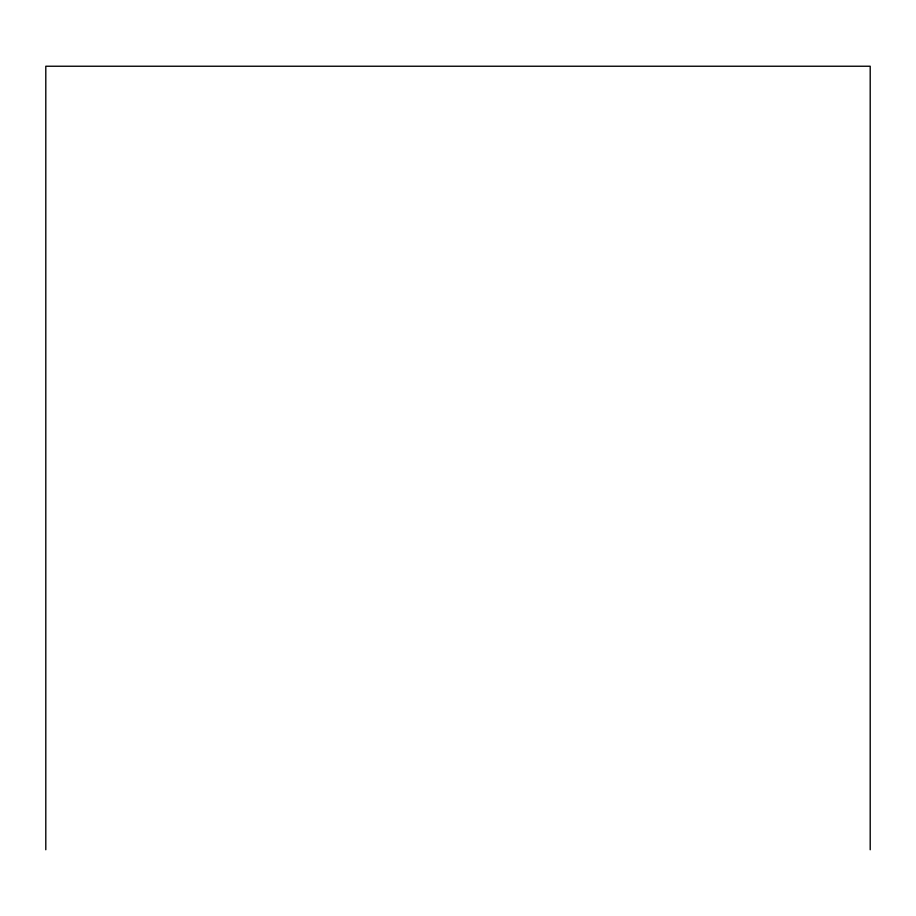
<?xml version="1.0" encoding="UTF-8"?>
<svg xmlns="http://www.w3.org/2000/svg" width="916" height="916" viewBox="0 0 916 916"><rect width="100%" height="100%" fill="white"/><g stroke="black" fill="none" stroke-linecap="round" stroke-linejoin="round"><path stroke-width="1.37" d="M870.2 849.762L870.2 66.238L45.8 66.238L45.8 849.762"/></g></svg>
